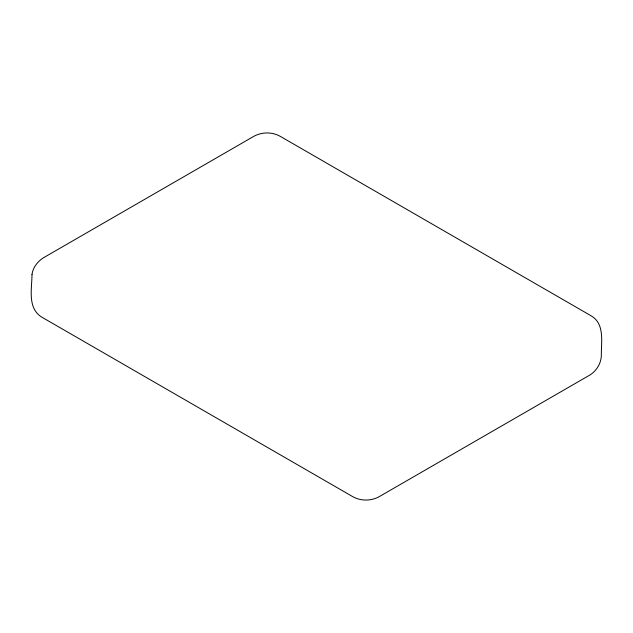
<?xml version="1.0" encoding="UTF-8"?>
<svg xmlns="http://www.w3.org/2000/svg" width="633" height="633" viewBox="0 0 633 633"><rect width="100%" height="100%" fill="white"/><g stroke="black" fill="none" stroke-linecap="round" stroke-linejoin="round"><path stroke-width="0.95" d="M31.998 274.587C31.951 288.783 27.203 307.915 41.572 317.006L352.415 496.47C361.277 501.565 372.228 501.162 380.837 495.718L590.13 374.886C597.101 370.345 601.651 362.408 601.35 354.005C601.31 341.14 604.634 323.961 591.428 315.994L280.585 136.53C271.723 131.435 260.772 131.838 252.163 137.282L42.87 258.114C37.347 261.904 32.781 267.791 31.998 274.587"/></g></svg>
